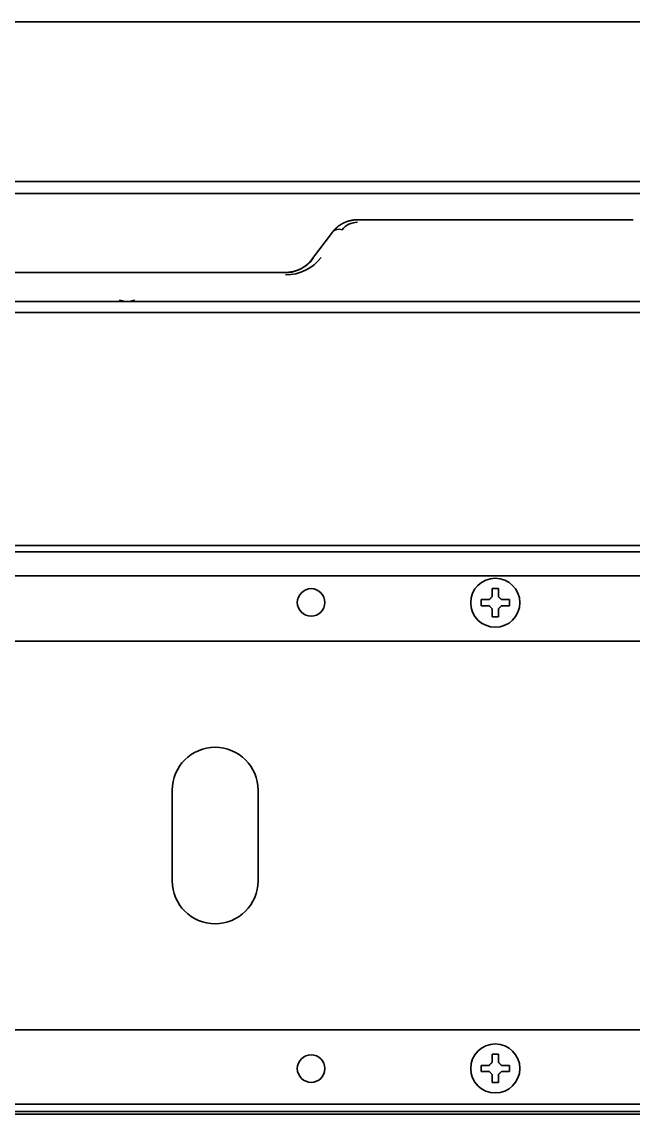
# Model space of a CAD drawing. Header units: inches. Extents: x 90 to 4161, y -506 to 3104.
# Drawn here: x 2548.8 to 2648.3, y 2842.1 to 3020.2 of the extents above; entities that cross this region are included whole.
import ezdxf

# ---------------------------------------------------------------- set-up
doc = ezdxf.new("R2010")
doc.units = ezdxf.units.IN
doc.layers.add('1', color=7, linetype='Continuous', true_color=0xffffff)
doc.layers.add('4', color=7, linetype='Continuous', true_color=0xffffff)

msp = doc.modelspace()

# ---------------------------------------------------------------- linework, layer by layer
at = {"layer": '1', "color": 7, "linetype": 'Continuous', "lineweight": 35}
for p, q in [((2448.94, 3020.16), (2802.84, 3020.16)), ((2798.61, 2994.16), (2453.17, 2994.16)), ((2450.76, 2992.16), (2801.02, 2992.16)), ((2311.39, 2934.8), (2940.39, 2934.8)), ((2934.39, 2933.77), (2317.39, 2933.77)), ((2317.39, 2929.83), (2934.39, 2929.83)), ((2623.59, 2925.46), (2623.59, 2925.96)), ((2623.59, 2924.96), (2623.59, 2925.46)), ((2628.19, 2925.96), (2628.19, 2925.46)), ((2628.19, 2925.46), (2628.19, 2924.96)), ((2934.39, 2919.2), (2317.39, 2919.2)), ((2573.25, 2894.88), (2573.25, 2880.12)), ((2587.25, 2880.12), (2587.25, 2894.88)), ((2934.39, 2855.8), (2317.39, 2855.8)), ((2623.59, 2849.53), (2623.59, 2850.03)), ((2623.59, 2849.03), (2623.59, 2849.53)), ((2628.19, 2850.03), (2628.19, 2849.53)), ((2628.19, 2849.53), (2628.19, 2849.03)), ((2319.39, 2843.72), (2932.39, 2843.72)), ((2319.39, 2842.53), (2932.39, 2842.53)), ((2317.39, 2842.07), (2934.39, 2842.07))]:
    msp.add_line(p, q, dxfattribs=at)
for centre, radius in [((2625.89, 2925.46), 4), ((2595.89, 2925.5), 2.25), ((2625.89, 2849.53), 4), ((2595.89, 2849.5), 2.25)]:
    msp.add_circle(centre, radius, dxfattribs=at)
for centre, start, end in [((2580.25, 2894.88), 0, 180), ((2580.25, 2880.12), 180, 0)]:
    msp.add_arc(centre, 7, start, end, dxfattribs=at)
for points in [[(2624.89, 2925.96), (2624.91, 2925.98), (2624.96, 2926.03), (2625.03, 2926.1), (2625.11, 2926.17), (2625.18, 2926.25), (2625.25, 2926.32), (2625.32, 2926.39), (2625.37, 2926.44), (2625.39, 2926.46)], [(2625.39, 2926.46), (2625.39, 2926.51), (2625.39, 2926.62), (2625.39, 2926.78), (2625.39, 2926.94), (2625.39, 2927.1), (2625.39, 2927.25), (2625.39, 2927.41), (2625.39, 2927.57), (2625.39, 2927.7), (2625.39, 2927.76)], [(2625.39, 2927.76), (2625.56, 2927.76), (2625.89, 2927.76), (2626.22, 2927.76), (2626.39, 2927.76)], [(2626.39, 2926.46), (2626.42, 2926.43), (2626.47, 2926.38), (2626.54, 2926.31), (2626.61, 2926.24), (2626.68, 2926.17), (2626.75, 2926.1), (2626.82, 2926.03), (2626.87, 2925.98), (2626.89, 2925.96)], [(2624.89, 2924.96), (2624.84, 2924.96), (2624.73, 2924.96), (2624.57, 2924.96), (2624.41, 2924.96), (2624.25, 2924.96), (2624.1, 2924.96), (2623.94, 2924.96), (2623.78, 2924.96), (2623.65, 2924.96), (2623.59, 2924.96)], [(2625.39, 2924.46), (2625.36, 2924.49), (2625.31, 2924.54), (2625.24, 2924.61), (2625.17, 2924.68), (2625.1, 2924.75), (2625.03, 2924.82), (2624.96, 2924.89), (2624.91, 2924.94), (2624.89, 2924.96)], [(2626.89, 2924.96), (2626.87, 2924.94), (2626.82, 2924.89), (2626.75, 2924.82), (2626.68, 2924.75), (2626.61, 2924.67), (2626.53, 2924.6), (2626.46, 2924.53), (2626.41, 2924.48), (2626.39, 2924.46)], [(2626.39, 2924.46), (2626.39, 2924.41), (2626.39, 2924.3), (2626.39, 2924.14), (2626.39, 2923.98), (2626.39, 2923.82), (2626.39, 2923.67), (2626.39, 2923.51), (2626.39, 2923.35), (2626.39, 2923.22), (2626.39, 2923.16)], [(2626.89, 2925.96), (2626.95, 2925.96), (2627.05, 2925.96), (2627.21, 2925.96), (2627.37, 2925.96), (2627.53, 2925.96), (2627.68, 2925.96), (2627.84, 2925.96), (2628, 2925.96), (2628.13, 2925.96), (2628.19, 2925.96)], [(2626.39, 2923.16), (2626.22, 2923.16), (2625.89, 2923.16), (2625.56, 2923.16), (2625.39, 2923.16)], [(2625.39, 2850.53), (2625.39, 2850.59), (2625.39, 2850.7), (2625.39, 2850.86), (2625.39, 2851.02), (2625.39, 2851.17), (2625.39, 2851.32), (2625.39, 2851.48), (2625.39, 2851.65), (2625.39, 2851.77), (2625.39, 2851.83)], [(2625.39, 2851.83), (2625.56, 2851.83), (2625.89, 2851.83), (2626.22, 2851.83), (2626.39, 2851.83)], [(2624.89, 2850.03), (2624.91, 2850.06), (2624.96, 2850.11), (2625.03, 2850.18), (2625.11, 2850.25), (2625.18, 2850.32), (2625.25, 2850.39), (2625.32, 2850.46), (2625.37, 2850.51), (2625.39, 2850.53)], [(2626.39, 2850.53), (2626.42, 2850.51), (2626.47, 2850.46), (2626.54, 2850.38), (2626.61, 2850.31), (2626.68, 2850.24), (2626.75, 2850.17), (2626.82, 2850.1), (2626.87, 2850.06), (2626.89, 2850.03)], [(2626.89, 2850.03), (2626.95, 2850.03), (2627.05, 2850.03), (2627.21, 2850.03), (2627.37, 2850.03), (2627.53, 2850.03), (2627.68, 2850.03), (2627.84, 2850.03), (2628, 2850.03), (2628.13, 2850.03), (2628.19, 2850.03)], [(2624.89, 2849.03), (2624.84, 2849.03), (2624.73, 2849.03), (2624.57, 2849.03), (2624.41, 2849.03), (2624.25, 2849.03), (2624.1, 2849.03), (2623.94, 2849.03), (2623.78, 2849.03), (2623.65, 2849.03), (2623.59, 2849.03)], [(2625.39, 2848.53), (2625.36, 2848.56), (2625.31, 2848.61), (2625.24, 2848.69), (2625.17, 2848.76), (2625.1, 2848.83), (2625.03, 2848.9), (2624.96, 2848.97), (2624.91, 2849.01), (2624.89, 2849.03)], [(2626.89, 2849.03), (2626.87, 2849.01), (2626.82, 2848.96), (2626.75, 2848.89), (2626.68, 2848.82), (2626.61, 2848.75), (2626.53, 2848.68), (2626.46, 2848.61), (2626.41, 2848.56), (2626.39, 2848.53)], [(2626.39, 2848.53), (2626.39, 2848.48), (2626.39, 2848.37), (2626.39, 2848.21), (2626.39, 2848.05), (2626.39, 2847.9), (2626.39, 2847.74), (2626.39, 2847.59), (2626.39, 2847.42), (2626.39, 2847.3), (2626.39, 2847.23)], [(2626.39, 2847.23), (2626.22, 2847.23), (2625.89, 2847.23), (2625.56, 2847.23), (2625.39, 2847.23)]]:
    msp.add_open_spline(points, degree=3, dxfattribs=at)
for points in [[(2626.39, 2927.76), (2626.39, 2927.56), (2626.39, 2927.35), (2626.39, 2927.02), (2626.39, 2926.91), (2626.39, 2926.69), (2626.39, 2926.57), (2626.39, 2926.46)], [(2623.59, 2925.96), (2623.79, 2925.96), (2624, 2925.96), (2624.33, 2925.96), (2624.44, 2925.96), (2624.66, 2925.96), (2624.78, 2925.96), (2624.89, 2925.96)], [(2625.39, 2923.16), (2625.39, 2923.36), (2625.39, 2923.57), (2625.39, 2923.9), (2625.39, 2924.01), (2625.39, 2924.23), (2625.39, 2924.34), (2625.39, 2924.46)], [(2628.19, 2924.96), (2627.99, 2924.96), (2627.78, 2924.96), (2627.45, 2924.96), (2627.34, 2924.96), (2627.12, 2924.96), (2627.01, 2924.96), (2626.89, 2924.96)], [(2626.39, 2851.83), (2626.39, 2851.63), (2626.39, 2851.42), (2626.39, 2851.1), (2626.39, 2850.99), (2626.39, 2850.76), (2626.39, 2850.65), (2626.39, 2850.53)], [(2623.59, 2850.03), (2623.79, 2850.03), (2624, 2850.03), (2624.33, 2850.03), (2624.44, 2850.03), (2624.66, 2850.03), (2624.78, 2850.03), (2624.89, 2850.03)], [(2625.39, 2847.23), (2625.39, 2847.44), (2625.39, 2847.65), (2625.39, 2847.97), (2625.39, 2848.08), (2625.39, 2848.31), (2625.39, 2848.42), (2625.39, 2848.53)], [(2628.19, 2849.03), (2627.99, 2849.03), (2627.78, 2849.03), (2627.45, 2849.03), (2627.34, 2849.03), (2627.12, 2849.03), (2627.01, 2849.03), (2626.89, 2849.03)]]:
    msp.add_open_spline(points, degree=3, knots=[0, 0, 0, 0, 0.5, 0.5, 0.75, 0.75, 1, 1, 1, 1], dxfattribs=at)
at = {"layer": '4', "color": 7, "linetype": 'Continuous', "lineweight": 35}
for p, q in [((2648.35, 2987.89), (2603.44, 2987.89)), ((2599.36, 2985.88), (2595.94, 2981.37)), ((2595.94, 2981.37), (2595.9, 2981.3)), ((2591.74, 2979.31), (2323.64, 2979.31)), ((2323.63, 2974.55), (2928.16, 2974.55)), ((2321.66, 2972.8), (2930.12, 2972.8))]:
    msp.add_line(p, q, dxfattribs=at)
for centre, major_axis, ratio, start_param, end_param in [((2603.37, 2984.62), (-2.93, -0.69), 0.950644, 4.470256, 5.429553), ((2600.95, 2984.67), (1.59, -1.21), 0.72838, 2.074728, 3.141584), ((2591.89, 2985.6), (-6.83, -1.6), 0.950644, 1.328664, 2.287961)]:
    msp.add_ellipse(centre, major_axis=major_axis, ratio=ratio, start_param=start_param, end_param=end_param, dxfattribs=at)
for points, knots in [([(2599.31, 2985.82), (2599.32, 2985.82), (2599.33, 2985.84), (2599.35, 2985.87), (2599.38, 2985.9), (2599.4, 2985.93), (2599.42, 2985.96), (2599.44, 2985.98), (2599.46, 2986.01), (2599.49, 2986.04), (2599.51, 2986.06), (2599.53, 2986.09), (2599.55, 2986.12), (2599.58, 2986.14), (2599.6, 2986.17), (2599.62, 2986.2), (2599.65, 2986.22), (2599.67, 2986.25), (2599.69, 2986.27), (2599.72, 2986.3), (2599.74, 2986.32), (2599.76, 2986.35), (2599.79, 2986.37), (2599.81, 2986.4), (2599.84, 2986.42), (2599.86, 2986.45), (2599.89, 2986.47), (2599.91, 2986.49), (2599.94, 2986.52), (2599.96, 2986.54), (2599.99, 2986.56), (2600.01, 2986.59), (2600.04, 2986.61), (2600.07, 2986.63), (2600.09, 2986.66), (2600.12, 2986.68), (2600.14, 2986.7), (2600.17, 2986.72), (2600.2, 2986.74), (2600.22, 2986.76), (2600.25, 2986.79), (2600.28, 2986.81), (2600.3, 2986.83), (2600.33, 2986.85), (2600.36, 2986.87), (2600.39, 2986.89), (2600.41, 2986.91), (2600.44, 2986.93), (2600.47, 2986.95), (2600.5, 2986.97), (2600.52, 2986.99), (2600.55, 2987.01), (2600.58, 2987.02), (2600.61, 2987.04), (2600.63, 2987.06), (2600.66, 2987.08), (2600.69, 2987.1), (2600.72, 2987.12), (2600.75, 2987.13), (2600.78, 2987.15), (2600.81, 2987.17), (2600.83, 2987.18), (2600.86, 2987.2), (2600.89, 2987.22), (2600.92, 2987.23), (2600.95, 2987.25), (2600.98, 2987.27), (2601.01, 2987.28), (2601.04, 2987.3), (2601.07, 2987.31), (2601.1, 2987.33), (2601.13, 2987.34), (2601.15, 2987.36), (2601.18, 2987.37), (2601.21, 2987.39), (2601.24, 2987.4), (2601.27, 2987.41), (2601.3, 2987.43), (2601.33, 2987.44), (2601.36, 2987.45), (2601.39, 2987.47), (2601.42, 2987.48), (2601.45, 2987.49), (2601.48, 2987.51), (2601.51, 2987.52), (2601.54, 2987.53), (2601.57, 2987.54), (2601.6, 2987.55), (2601.63, 2987.56), (2601.66, 2987.58), (2601.69, 2987.59), (2601.73, 2987.6), (2601.76, 2987.61), (2601.79, 2987.62), (2601.82, 2987.63), (2601.85, 2987.64), (2601.88, 2987.65), (2601.91, 2987.66), (2601.94, 2987.67), (2601.97, 2987.68), (2602, 2987.69), (2602.03, 2987.69), (2602.06, 2987.7), (2602.09, 2987.71), (2602.12, 2987.72), (2602.15, 2987.73), (2602.18, 2987.73), (2602.21, 2987.74), (2602.25, 2987.75), (2602.28, 2987.76), (2602.31, 2987.76), (2602.34, 2987.77), (2602.37, 2987.78), (2602.4, 2987.78), (2602.43, 2987.79), (2602.46, 2987.8), (2602.49, 2987.8), (2602.52, 2987.81), (2602.55, 2987.81), (2602.58, 2987.82), (2602.61, 2987.82), (2602.64, 2987.83), (2602.68, 2987.83), (2602.71, 2987.84), (2602.74, 2987.84), (2602.77, 2987.85), (2602.8, 2987.85), (2602.83, 2987.85), (2602.86, 2987.86), (2602.89, 2987.86), (2602.92, 2987.86), (2602.95, 2987.87), (2602.98, 2987.87), (2603.01, 2987.87), (2603.04, 2987.87), (2603.07, 2987.88), (2603.1, 2987.88), (2603.13, 2987.88), (2603.16, 2987.88), (2603.19, 2987.88), (2603.22, 2987.88), (2603.25, 2987.89), (2603.28, 2987.89), (2603.31, 2987.89), (2603.35, 2987.89), (2603.38, 2987.89), (2603.41, 2987.89), (2603.43, 2987.89), (2603.44, 2987.89)], [0, 0, 0, 0, 0.008172, 0.016323, 0.024452, 0.03256, 0.040646, 0.04871, 0.056753, 0.064775, 0.072776, 0.080755, 0.088713, 0.09665, 0.104566, 0.112461, 0.120335, 0.128188, 0.13602, 0.143831, 0.151622, 0.159392, 0.167141, 0.17487, 0.182579, 0.190267, 0.197934, 0.205582, 0.213209, 0.220816, 0.228403, 0.23597, 0.243517, 0.251044, 0.258551, 0.266038, 0.273506, 0.280954, 0.288383, 0.295792, 0.303181, 0.310552, 0.317903, 0.325235, 0.332547, 0.339841, 0.347116, 0.354371, 0.361608, 0.368826, 0.376026, 0.383207, 0.390369, 0.397513, 0.404638, 0.411746, 0.418835, 0.425905, 0.432958, 0.439993, 0.44701, 0.454009, 0.46099, 0.467954, 0.4749, 0.481829, 0.48874, 0.495634, 0.502511, 0.509371, 0.516213, 0.523039, 0.529848, 0.53664, 0.543415, 0.550174, 0.556916, 0.563642, 0.570352, 0.577045, 0.583722, 0.590383, 0.597028, 0.603658, 0.610272, 0.61687, 0.623452, 0.630019, 0.636571, 0.643107, 0.649629, 0.656135, 0.662627, 0.669103, 0.675565, 0.682012, 0.688445, 0.694863, 0.701267, 0.707657, 0.714033, 0.720395, 0.726743, 0.733077, 0.739398, 0.745705, 0.751999, 0.758279, 0.764546, 0.770801, 0.777042, 0.78327, 0.789486, 0.795689, 0.80188, 0.808058, 0.814224, 0.820378, 0.82652, 0.83265, 0.838769, 0.844875, 0.850971, 0.857055, 0.863127, 0.869189, 0.87524, 0.881279, 0.887308, 0.893327, 0.899335, 0.905332, 0.91132, 0.917297, 0.923265, 0.929222, 0.93517, 0.941109, 0.947038, 0.952958, 0.958869, 0.96477, 0.970663, 0.976547, 0.982423, 0.98829, 0.994149, 1, 1, 1, 1]), ([(2596.2, 2981.61), (2595.98, 2981.27), (2595.44, 2980.68), (2594.38, 2979.92), (2593.31, 2979.49), (2592.41, 2979.31), (2591.96, 2979.29), (2591.74, 2979.29)], [0, 0, 0, 0, 0.305789, 0.569797, 0.796399, 0.899765, 1, 1, 1, 1]), ([(2591.74, 2979.31), (2591.74, 2979.31), (2591.76, 2979.31), (2591.78, 2979.31), (2591.81, 2979.31), (2591.83, 2979.31), (2591.86, 2979.31), (2591.88, 2979.31), (2591.91, 2979.31), (2591.93, 2979.31), (2591.96, 2979.31), (2591.98, 2979.31), (2592.01, 2979.31), (2592.03, 2979.31), (2592.05, 2979.32), (2592.08, 2979.32), (2592.1, 2979.32), (2592.13, 2979.32), (2592.15, 2979.32), (2592.18, 2979.32), (2592.2, 2979.33), (2592.23, 2979.33), (2592.25, 2979.33), (2592.28, 2979.33), (2592.3, 2979.34), (2592.33, 2979.34), (2592.35, 2979.34), (2592.37, 2979.34), (2592.4, 2979.35), (2592.42, 2979.35), (2592.45, 2979.35), (2592.47, 2979.36), (2592.5, 2979.36), (2592.52, 2979.36), (2592.55, 2979.37), (2592.57, 2979.37), (2592.6, 2979.38), (2592.62, 2979.38), (2592.65, 2979.38), (2592.67, 2979.39), (2592.69, 2979.39), (2592.72, 2979.4), (2592.74, 2979.4), (2592.77, 2979.41), (2592.79, 2979.41), (2592.82, 2979.42), (2592.84, 2979.42), (2592.87, 2979.43), (2592.89, 2979.43), (2592.92, 2979.44), (2592.94, 2979.44), (2592.96, 2979.45), (2592.99, 2979.45), (2593.01, 2979.46), (2593.04, 2979.47), (2593.06, 2979.47), (2593.09, 2979.48), (2593.11, 2979.49), (2593.14, 2979.49), (2593.16, 2979.5), (2593.18, 2979.51), (2593.21, 2979.51), (2593.23, 2979.52), (2593.26, 2979.53), (2593.28, 2979.53), (2593.3, 2979.54), (2593.33, 2979.55), (2593.35, 2979.56), (2593.38, 2979.56), (2593.4, 2979.57), (2593.43, 2979.58), (2593.45, 2979.59), (2593.47, 2979.6), (2593.5, 2979.6), (2593.52, 2979.61), (2593.54, 2979.62), (2593.57, 2979.63), (2593.59, 2979.64), (2593.62, 2979.65), (2593.64, 2979.66), (2593.66, 2979.66), (2593.69, 2979.67), (2593.71, 2979.68), (2593.73, 2979.69), (2593.76, 2979.7), (2593.78, 2979.71), (2593.81, 2979.72), (2593.83, 2979.73), (2593.85, 2979.74), (2593.88, 2979.75), (2593.9, 2979.76), (2593.92, 2979.77), (2593.95, 2979.78), (2593.97, 2979.79), (2593.99, 2979.8), (2594.02, 2979.81), (2594.04, 2979.82), (2594.07, 2979.84), (2594.11, 2979.86), (2594.16, 2979.88), (2594.21, 2979.91), (2594.26, 2979.94), (2594.31, 2979.96), (2594.36, 2979.99), (2594.41, 2980.02), (2594.46, 2980.05), (2594.51, 2980.08), (2594.56, 2980.11), (2594.61, 2980.14), (2594.66, 2980.17), (2594.7, 2980.2), (2594.75, 2980.23), (2594.8, 2980.27), (2594.85, 2980.3), (2594.9, 2980.34), (2594.94, 2980.37), (2594.99, 2980.41), (2595.04, 2980.44), (2595.08, 2980.48), (2595.13, 2980.52), (2595.18, 2980.56), (2595.22, 2980.59), (2595.27, 2980.63), (2595.31, 2980.67), (2595.36, 2980.72), (2595.4, 2980.76), (2595.44, 2980.8), (2595.49, 2980.84), (2595.53, 2980.89), (2595.57, 2980.93), (2595.62, 2980.97), (2595.66, 2981.02), (2595.7, 2981.07), (2595.74, 2981.11), (2595.78, 2981.16), (2595.82, 2981.21), (2595.86, 2981.26), (2595.88, 2981.29), (2595.9, 2981.3)], [0, 0, 0, 0, 0.003864, 0.007731, 0.011602, 0.015475, 0.019353, 0.023234, 0.02712, 0.03101, 0.034906, 0.038806, 0.042712, 0.046623, 0.050541, 0.054465, 0.058395, 0.062333, 0.066277, 0.070229, 0.074188, 0.078155, 0.082131, 0.086115, 0.090107, 0.094109, 0.09812, 0.10214, 0.106171, 0.110211, 0.114261, 0.118322, 0.122394, 0.126477, 0.130571, 0.134676, 0.138794, 0.142923, 0.147065, 0.151219, 0.155385, 0.159565, 0.163758, 0.167964, 0.172184, 0.176417, 0.180665, 0.184927, 0.189204, 0.193495, 0.197801, 0.202122, 0.206459, 0.210811, 0.215179, 0.219562, 0.223962, 0.228379, 0.232811, 0.237261, 0.241727, 0.246211, 0.250712, 0.25523, 0.259766, 0.26432, 0.268892, 0.273482, 0.27809, 0.282717, 0.287363, 0.292027, 0.296711, 0.301413, 0.306135, 0.310877, 0.315638, 0.320419, 0.32522, 0.330041, 0.334883, 0.339745, 0.344627, 0.34953, 0.354454, 0.359399, 0.364366, 0.369353, 0.374362, 0.379392, 0.384444, 0.389518, 0.394614, 0.399732, 0.404872, 0.410034, 0.415219, 0.420426, 0.431876, 0.443469, 0.455209, 0.467096, 0.479131, 0.491315, 0.503649, 0.516135, 0.528772, 0.541563, 0.554508, 0.567608, 0.580863, 0.594275, 0.607845, 0.621572, 0.635458, 0.649503, 0.663709, 0.678075, 0.692603, 0.707293, 0.722145, 0.737161, 0.75234, 0.767683, 0.783192, 0.798865, 0.814704, 0.83071, 0.846882, 0.863221, 0.879728, 0.896403, 0.913246, 0.930258, 0.947439, 0.964789, 0.982309, 1, 1, 1, 1]), ([(2564.6, 2974.75), (2564.64, 2974.75), (2564.69, 2974.74), (2564.82, 2974.7), (2564.9, 2974.64), (2564.96, 2974.57), (2564.97, 2974.56), (2564.97, 2974.56)], [0, 0, 0, 0, 0.330789, 0.330789, 0.961404, 0.961404, 1, 1, 1, 1]), ([(2565.37, 2974.56), (2565.36, 2974.56), (2565.35, 2974.57), (2565.22, 2974.65), (2565.06, 2974.7), (2564.79, 2974.74), (2564.69, 2974.75), (2564.6, 2974.75)], [0, 0, 0, 0, 0.054472, 0.054472, 0.674673, 0.674673, 1, 1, 1, 1]), ([(2567.18, 2974.75), (2567.09, 2974.75), (2566.99, 2974.74), (2566.73, 2974.7), (2566.57, 2974.65), (2566.44, 2974.57), (2566.43, 2974.56), (2566.42, 2974.56)], [0, 0, 0, 0, 0.325327, 0.325327, 0.945528, 0.945528, 1, 1, 1, 1]), ([(2566.81, 2974.56), (2566.81, 2974.56), (2566.82, 2974.57), (2566.88, 2974.64), (2566.96, 2974.7), (2567.09, 2974.74), (2567.14, 2974.75), (2567.18, 2974.75)], [0, 0, 0, 0, 0.038438, 0.038438, 0.669156, 0.669156, 1, 1, 1, 1])]:
    msp.add_open_spline(points, degree=3, knots=knots, dxfattribs=at)

doc.saveas('drawing.dxf')
